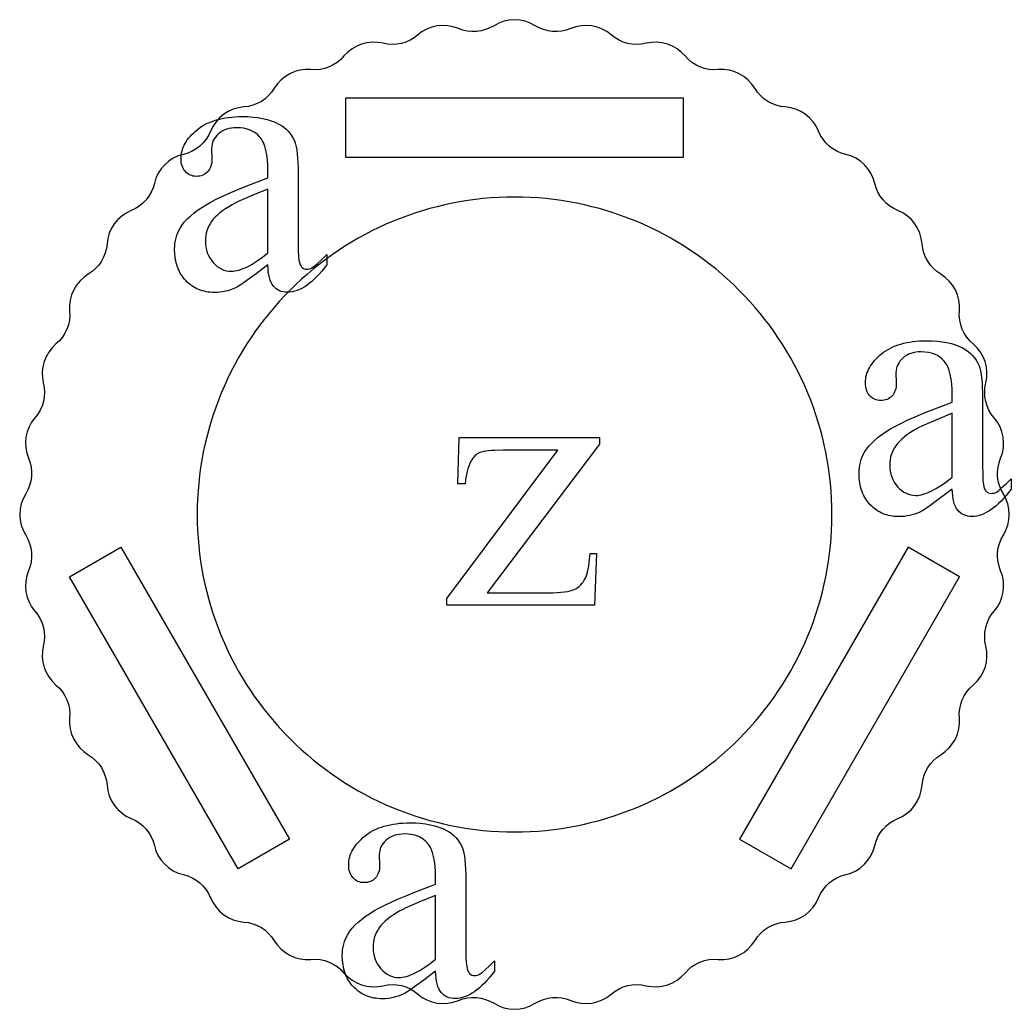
# Model space of a CAD drawing. Extents: x 5 to 599, y -219 to 392.
# Drawn here: x 282.7 to 335.6, y 336.7 to 389.5 of the extents above; entities that cross this region are included whole.
import ezdxf

# ---------------------------------------------------------------- set-up
doc = ezdxf.new("R2010")
doc.units = 0
doc.header["$MEASUREMENT"] = 0
for name, color, linetype in [('EXT', 1, 'CONTINUOUS'), ('INT', 5, 'CONTINUOUS'), ('POCKET_2_4MM', 3, 'CONTINUOUS'), ('TEXT', 18, 'CONTINUOUS')]:
    doc.layers.add(name, color=color, linetype=linetype)

msp = doc.modelspace()

# ---------------------------------------------------------------- linework, layer by layer
at = {"layer": 'EXT'}
msp.add_lwpolyline([(283.205, 360.131, 0.286149), (283.548, 357.967, -0.244114), (283.994, 356.111, 0.286149), (284.671, 354.028, -0.244114), (285.401, 352.265, 0.286149), (286.395, 350.313, -0.244114), (287.393, 348.686, 0.286149), (288.68, 346.913, -0.244114), (289.92, 345.462, 0.286149), (291.469, 343.913, -0.244114), (292.92, 342.674, 0.286149), (294.692, 341.386, -0.244114), (296.319, 340.389, 0.286149), (298.271, 339.394, -0.244114), (300.034, 338.664, 0.286149), (302.118, 337.987, -0.244114), (303.974, 337.541, 0.286149), (306.138, 337.199, -0.244114), (308.04, 337.049, 0.286149), (310.231, 337.049, -0.244114), (312.133, 337.199, 0.286149), (314.297, 337.541, -0.244114), (316.153, 337.987, 0.286149), (318.236, 338.664, -0.244114), (319.999, 339.394, 0.286149), (321.951, 340.389, -0.244114), (323.578, 341.386, 0.286149), (325.351, 342.674, -0.244114), (326.802, 343.913, 0.286149), (328.351, 345.462, -0.244114), (329.59, 346.913, 0.286149), (330.878, 348.686, -0.244114), (331.875, 350.313, 0.286149), (332.87, 352.265, -0.244114), (333.6, 354.028, 0.286149), (334.277, 356.111, -0.244114), (334.723, 357.967, 0.286149), (335.065, 360.131, -0.244114), (335.215, 362.033, 0.286149), (335.215, 364.224, -0.244114), (335.065, 366.126, 0.286149), (334.723, 368.29, -0.244114), (334.277, 370.146, 0.286149), (333.6, 372.229, -0.244114), (332.87, 373.993, 0.286149), (331.875, 375.945, -0.244114), (330.878, 377.572, 0.286149), (329.59, 379.344, -0.244114), (328.351, 380.795, 0.286149), (326.802, 382.344, -0.244114), (325.351, 383.584, 0.286149), (323.578, 384.871, -0.244114), (321.951, 385.868, 0.286149), (319.999, 386.863, -0.244114), (318.236, 387.593, 0.286149), (316.153, 388.27, -0.244114), (314.297, 388.716, 0.286149), (312.133, 389.059, -0.244114), (310.231, 389.208, 0.286149), (308.04, 389.208, -0.244114), (306.138, 389.059, 0.286149), (303.974, 388.716, -0.244114), (302.118, 388.27, 0.286149), (300.034, 387.593, -0.244114), (298.271, 386.863, 0.286149), (296.319, 385.868, -0.244114), (294.692, 384.871, 0.286149), (292.92, 383.584, -0.244114), (291.469, 382.344, 0.286149), (289.92, 380.795, -0.244114), (288.68, 379.344, 0.286149), (287.393, 377.572, -0.244114), (286.395, 375.945, 0.286149), (285.401, 373.993, -0.244114), (284.671, 372.229, 0.286149), (283.994, 370.146, -0.244114), (283.548, 368.29, 0.286149), (283.205, 366.126, -0.244114), (283.056, 364.224, 0.286149), (283.056, 362.033, -0.244114)], format="xyb", close=True, dxfattribs=at)
at = {"layer": 'INT'}
msp.add_lwpolyline([(309.135, 380.063, 0.414214), (292.201, 363.129, 0.414214), (309.135, 346.194, 0.414214), (326.07, 363.129, 0.414214)], format="xyb", close=True, dxfattribs=at)
at = {"layer": 'POCKET_2_4MM'}
for points in [[(300.139, 382.18), (300.139, 385.355), (318.132, 385.355), (318.132, 382.18)], [(294.385, 344.224), (285.389, 359.807), (288.138, 361.394), (297.135, 345.812)], [(323.886, 344.224), (332.882, 359.807), (330.132, 361.394), (321.136, 345.812)]]:
    msp.add_lwpolyline(points, close=True, dxfattribs=at)
at = {"layer": 'TEXT'}
for points in [[(295.977, 376.449), (295.353, 375.973), (294.857, 375.61), (294.657, 375.47), (294.489, 375.359), (294.354, 375.275), (294.25, 375.22), (294.117, 375.162), (293.982, 375.113), (293.845, 375.071), (293.706, 375.037), (293.564, 375.01), (293.421, 374.991), (293.275, 374.979), (293.128, 374.976), (293.013, 374.978), (292.901, 374.986), (292.792, 374.998), (292.685, 375.015), (292.58, 375.038), (292.478, 375.065), (292.379, 375.097), (292.283, 375.134), (292.188, 375.176), (292.097, 375.223), (292.008, 375.275), (291.921, 375.332), (291.837, 375.394), (291.756, 375.461), (291.677, 375.533), (291.601, 375.61), (291.528, 375.691), (291.46, 375.775), (291.397, 375.862), (291.338, 375.952), (291.284, 376.045), (291.235, 376.142), (291.191, 376.241), (291.151, 376.344), (291.116, 376.45), (291.085, 376.559), (291.059, 376.671), (291.038, 376.786), (291.022, 376.904), (291.01, 377.026), (291.001, 377.278), (291.005, 377.439), (291.019, 377.594), (291.042, 377.744), (291.074, 377.888), (291.115, 378.027), (291.165, 378.16), (291.225, 378.288), (291.293, 378.41), (291.403, 378.575), (291.53, 378.737), (291.676, 378.897), (291.841, 379.054), (292.024, 379.209), (292.226, 379.361), (292.445, 379.511), (292.684, 379.659), (292.952, 379.809), (293.261, 379.967), (293.611, 380.134), (294.002, 380.308), (294.434, 380.49), (294.907, 380.68), (295.421, 380.877), (295.977, 381.083), (295.977, 381.434), (295.97, 381.756), (295.95, 382.05), (295.917, 382.319), (295.871, 382.561), (295.811, 382.778), (295.776, 382.876), (295.738, 382.968), (295.696, 383.053), (295.652, 383.131), (295.604, 383.203), (295.552, 383.269), (295.44, 383.385), (295.316, 383.486), (295.18, 383.572), (295.031, 383.642), (294.871, 383.696), (294.699, 383.735), (294.514, 383.759), (294.318, 383.766), (294.168, 383.761), (294.027, 383.746), (293.893, 383.72), (293.767, 383.683), (293.649, 383.637), (293.539, 383.58), (293.437, 383.512), (293.342, 383.435), (293.255, 383.35), (293.18, 383.263), (293.116, 383.172), (293.064, 383.078), (293.024, 382.982), (292.995, 382.882), (292.977, 382.779), (292.972, 382.674), (292.991, 382.108), (292.988, 381.999), (292.977, 381.896), (292.959, 381.8), (292.934, 381.71), (292.902, 381.627), (292.862, 381.55), (292.816, 381.479), (292.762, 381.415), (292.702, 381.358), (292.638, 381.308), (292.57, 381.266), (292.497, 381.232), (292.42, 381.205), (292.338, 381.186), (292.252, 381.175), (292.162, 381.171), (292.074, 381.175), (291.99, 381.187), (291.91, 381.207), (291.834, 381.234), (291.762, 381.27), (291.694, 381.314), (291.631, 381.365), (291.572, 381.425), (291.518, 381.491), (291.471, 381.563), (291.432, 381.641), (291.4, 381.725), (291.374, 381.814), (291.357, 381.91), (291.346, 382.011), (291.342, 382.117), (291.346, 382.222), (291.356, 382.325), (291.372, 382.427), (291.396, 382.528), (291.426, 382.629), (291.463, 382.728), (291.507, 382.826), (291.557, 382.922), (291.614, 383.018), (291.678, 383.113), (291.748, 383.207), (291.825, 383.299), (291.909, 383.391), (292, 383.481), (292.097, 383.571), (292.201, 383.659), (292.311, 383.744), (292.426, 383.824), (292.547, 383.898), (292.673, 383.966), (292.805, 384.029), (292.942, 384.087), (293.085, 384.139), (293.233, 384.186), (293.386, 384.227), (293.545, 384.263), (293.709, 384.293), (293.878, 384.318), (294.053, 384.337), (294.234, 384.351), (294.419, 384.359), (294.611, 384.361), (294.902, 384.355), (295.179, 384.336), (295.443, 384.305), (295.694, 384.261), (295.931, 384.205), (296.155, 384.136), (296.365, 384.055), (296.562, 383.961), (296.701, 383.881), (296.831, 383.789), (296.951, 383.687), (297.062, 383.574), (297.163, 383.45), (297.255, 383.316), (297.338, 383.171), (297.411, 383.015), (297.452, 382.896), (297.488, 382.75), (297.518, 382.577), (297.543, 382.376), (297.562, 382.148), (297.575, 381.892), (297.584, 381.609), (297.586, 381.298), (297.586, 378.264), (297.59, 377.686), (297.599, 377.233), (297.614, 376.903), (297.635, 376.698), (297.664, 376.566), (297.7, 376.457), (297.744, 376.373), (297.769, 376.34), (297.796, 376.312), (297.854, 376.27), (297.917, 376.239), (297.984, 376.221), (298.055, 376.215), (298.13, 376.219), (298.201, 376.232), (298.267, 376.253), (298.328, 376.283), (298.454, 376.375), (298.628, 376.524), (298.849, 376.731), (299.118, 376.995), (299.118, 376.449), (298.982, 376.272), (298.847, 376.106), (298.712, 375.951), (298.578, 375.809), (298.445, 375.677), (298.312, 375.557), (298.181, 375.448), (298.05, 375.351), (297.92, 375.265), (297.79, 375.191), (297.662, 375.128), (297.534, 375.077), (297.407, 375.037), (297.281, 375.008), (297.155, 374.991), (297.03, 374.985), (296.914, 374.991), (296.804, 375.006), (296.699, 375.032), (296.601, 375.068), (296.509, 375.115), (296.423, 375.172), (296.343, 375.239), (296.269, 375.317), (296.203, 375.407), (296.145, 375.512), (296.096, 375.632), (296.055, 375.766), (296.022, 375.915), (295.999, 376.078), (295.983, 376.256)], [(295.977, 377.083), (295.977, 380.488), (295.305, 380.217), (294.764, 379.988), (294.354, 379.802), (294.198, 379.725), (294.074, 379.659), (293.888, 379.551), (293.716, 379.442), (293.558, 379.331), (293.413, 379.22), (293.282, 379.107), (293.165, 378.993), (293.061, 378.878), (292.972, 378.761), (292.894, 378.643), (292.826, 378.522), (292.769, 378.398), (292.723, 378.271), (292.687, 378.141), (292.661, 378.009), (292.645, 377.874), (292.64, 377.737), (292.646, 377.565), (292.666, 377.4), (292.699, 377.243), (292.745, 377.094), (292.804, 376.952), (292.876, 376.817), (292.961, 376.69), (293.059, 376.571), (293.166, 376.462), (293.277, 376.368), (293.392, 376.288), (293.511, 376.223), (293.633, 376.173), (293.76, 376.136), (293.891, 376.115), (294.025, 376.107), (294.12, 376.111), (294.218, 376.123), (294.32, 376.142), (294.425, 376.168), (294.534, 376.203), (294.647, 376.245), (294.764, 376.294), (294.884, 376.351), (295.135, 376.488), (295.401, 376.656), (295.681, 376.854)], [(332.489, 364.488), (331.865, 364.012), (331.369, 363.649), (331.169, 363.509), (331.001, 363.398), (330.865, 363.314), (330.762, 363.259), (330.629, 363.202), (330.494, 363.152), (330.357, 363.11), (330.218, 363.076), (330.076, 363.049), (329.933, 363.03), (329.787, 363.019), (329.64, 363.015), (329.525, 363.017), (329.413, 363.025), (329.304, 363.037), (329.197, 363.054), (329.092, 363.077), (328.99, 363.104), (328.891, 363.136), (328.794, 363.173), (328.7, 363.215), (328.609, 363.263), (328.52, 363.315), (328.433, 363.372), (328.349, 363.433), (328.268, 363.5), (328.189, 363.572), (328.113, 363.649), (328.04, 363.73), (327.972, 363.814), (327.909, 363.901), (327.85, 363.991), (327.796, 364.084), (327.747, 364.181), (327.703, 364.28), (327.663, 364.383), (327.628, 364.489), (327.597, 364.598), (327.571, 364.71), (327.55, 364.825), (327.534, 364.944), (327.522, 365.065), (327.513, 365.317), (327.517, 365.478), (327.531, 365.633), (327.554, 365.783), (327.586, 365.927), (327.627, 366.066), (327.677, 366.199), (327.737, 366.327), (327.805, 366.449), (327.915, 366.614), (328.042, 366.776), (328.188, 366.936), (328.353, 367.093), (328.536, 367.248), (328.737, 367.4), (328.957, 367.55), (329.196, 367.698), (329.464, 367.848), (329.773, 368.007), (330.123, 368.173), (330.514, 368.347), (330.946, 368.529), (331.419, 368.719), (331.933, 368.917), (332.489, 369.122), (332.489, 369.474), (332.482, 369.795), (332.462, 370.09), (332.429, 370.358), (332.382, 370.601), (332.323, 370.817), (332.288, 370.915), (332.25, 371.007), (332.208, 371.092), (332.164, 371.17), (332.116, 371.242), (332.064, 371.308), (331.952, 371.425), (331.828, 371.526), (331.692, 371.611), (331.543, 371.681), (331.383, 371.736), (331.211, 371.774), (331.026, 371.798), (330.83, 371.806), (330.68, 371.8), (330.538, 371.785), (330.405, 371.759), (330.279, 371.723), (330.161, 371.676), (330.051, 371.619), (329.948, 371.552), (329.854, 371.474), (329.767, 371.389), (329.692, 371.302), (329.628, 371.211), (329.576, 371.118), (329.536, 371.021), (329.507, 370.921), (329.489, 370.819), (329.483, 370.713), (329.503, 370.147), (329.499, 370.038), (329.489, 369.935), (329.471, 369.839), (329.446, 369.749), (329.413, 369.666), (329.374, 369.589), (329.327, 369.518), (329.274, 369.454), (329.214, 369.397), (329.15, 369.347), (329.082, 369.306), (329.009, 369.271), (328.932, 369.245), (328.85, 369.226), (328.764, 369.214), (328.674, 369.21), (328.586, 369.214), (328.501, 369.226), (328.421, 369.246), (328.346, 369.274), (328.274, 369.309), (328.206, 369.353), (328.143, 369.404), (328.083, 369.464), (328.03, 369.53), (327.983, 369.602), (327.944, 369.68), (327.911, 369.764), (327.886, 369.853), (327.868, 369.949), (327.858, 370.05), (327.854, 370.157), (327.857, 370.261), (327.868, 370.364), (327.884, 370.467), (327.908, 370.568), (327.938, 370.668), (327.975, 370.767), (328.018, 370.865), (328.069, 370.962), (328.126, 371.057), (328.19, 371.152), (328.26, 371.246), (328.337, 371.338), (328.421, 371.43), (328.511, 371.52), (328.609, 371.61), (328.713, 371.698), (328.823, 371.783), (328.938, 371.863), (329.059, 371.937), (329.185, 372.006), (329.317, 372.069), (329.454, 372.126), (329.597, 372.178), (329.744, 372.225), (329.898, 372.266), (330.057, 372.302), (330.221, 372.332), (330.39, 372.357), (330.565, 372.376), (330.746, 372.39), (330.931, 372.398), (331.123, 372.401), (331.413, 372.394), (331.691, 372.376), (331.955, 372.344), (332.206, 372.301), (332.443, 372.244), (332.667, 372.176), (332.877, 372.094), (333.074, 372.001), (333.213, 371.92), (333.343, 371.828), (333.463, 371.726), (333.574, 371.613), (333.675, 371.489), (333.767, 371.355), (333.85, 371.21), (333.923, 371.054), (333.964, 370.936), (334, 370.79), (334.03, 370.616), (334.054, 370.415), (334.074, 370.187), (334.087, 369.931), (334.096, 369.648), (334.098, 369.337), (334.098, 366.303), (334.101, 365.726), (334.111, 365.272), (334.126, 364.943), (334.147, 364.737), (334.176, 364.605), (334.212, 364.497), (334.256, 364.412), (334.281, 364.379), (334.308, 364.351), (334.366, 364.309), (334.429, 364.278), (334.496, 364.26), (334.567, 364.254), (334.642, 364.258), (334.713, 364.271), (334.779, 364.292), (334.84, 364.322), (334.966, 364.414), (335.14, 364.564), (335.361, 364.77), (335.63, 365.034), (335.63, 364.488), (335.494, 364.311), (335.359, 364.145), (335.224, 363.991), (335.09, 363.848), (334.957, 363.716), (334.824, 363.596), (334.693, 363.488), (334.562, 363.39), (334.432, 363.305), (334.302, 363.23), (334.174, 363.167), (334.046, 363.116), (333.919, 363.076), (333.793, 363.047), (333.667, 363.03), (333.542, 363.025), (333.426, 363.03), (333.315, 363.045), (333.211, 363.071), (333.113, 363.107), (333.021, 363.154), (332.935, 363.211), (332.855, 363.279), (332.781, 363.356), (332.715, 363.447), (332.657, 363.551), (332.607, 363.671), (332.567, 363.805), (332.534, 363.954), (332.51, 364.117), (332.495, 364.295)], [(332.489, 365.122), (332.489, 368.527), (331.817, 368.256), (331.276, 368.027), (330.866, 367.841), (330.71, 367.764), (330.586, 367.698), (330.4, 367.59), (330.228, 367.481), (330.07, 367.371), (329.925, 367.259), (329.794, 367.146), (329.677, 367.032), (329.573, 366.917), (329.483, 366.8), (329.406, 366.682), (329.338, 366.561), (329.281, 366.437), (329.235, 366.31), (329.198, 366.181), (329.173, 366.049), (329.157, 365.914), (329.152, 365.776), (329.158, 365.604), (329.178, 365.44), (329.211, 365.283), (329.257, 365.133), (329.316, 364.991), (329.388, 364.857), (329.473, 364.73), (329.571, 364.61), (329.678, 364.501), (329.789, 364.407), (329.904, 364.328), (330.023, 364.262), (330.145, 364.212), (330.272, 364.176), (330.403, 364.154), (330.537, 364.147), (330.632, 364.15), (330.73, 364.162), (330.832, 364.181), (330.937, 364.208), (331.046, 364.242), (331.159, 364.284), (331.276, 364.333), (331.396, 364.39), (331.647, 364.528), (331.913, 364.695), (332.193, 364.894)], [(313.509, 361.041), (313.402, 358.3), (305.518, 358.3), (305.518, 358.651), (311.45, 366.554), (308.523, 366.554), (308.091, 366.546), (307.906, 366.537), (307.74, 366.523), (307.596, 366.506), (307.472, 366.485), (307.368, 366.461), (307.284, 366.432), (307.213, 366.398), (307.145, 366.357), (307.08, 366.31), (307.018, 366.255), (306.96, 366.194), (306.906, 366.126), (306.854, 366.051), (306.806, 365.969), (306.744, 365.843), (306.689, 365.71), (306.64, 365.57), (306.599, 365.422), (306.565, 365.267), (306.537, 365.105), (306.517, 364.936), (306.504, 364.759), (306.114, 364.759), (306.172, 367.237), (313.665, 367.237), (313.665, 366.876), (307.675, 358.954), (310.933, 358.954), (311.179, 358.956), (311.404, 358.964), (311.609, 358.978), (311.793, 358.996), (311.957, 359.02), (312.1, 359.05), (312.222, 359.084), (312.324, 359.124), (312.413, 359.171), (312.498, 359.226), (312.578, 359.289), (312.654, 359.36), (312.726, 359.439), (312.793, 359.526), (312.856, 359.621), (312.914, 359.724), (312.952, 359.813), (312.989, 359.924), (313.024, 360.056), (313.058, 360.21), (313.09, 360.385), (313.121, 360.582), (313.177, 361.041)], [(304.923, 338.765), (304.299, 338.289), (303.803, 337.926), (303.603, 337.786), (303.435, 337.674), (303.3, 337.591), (303.196, 337.535), (303.063, 337.478), (302.928, 337.429), (302.791, 337.387), (302.652, 337.352), (302.511, 337.326), (302.367, 337.307), (302.221, 337.295), (302.074, 337.291), (301.959, 337.294), (301.847, 337.301), (301.738, 337.314), (301.631, 337.331), (301.526, 337.353), (301.425, 337.381), (301.325, 337.413), (301.229, 337.45), (301.134, 337.492), (301.043, 337.539), (300.954, 337.591), (300.867, 337.648), (300.783, 337.71), (300.702, 337.777), (300.623, 337.849), (300.547, 337.926), (300.474, 338.006), (300.406, 338.09), (300.343, 338.178), (300.284, 338.268), (300.23, 338.361), (300.181, 338.458), (300.137, 338.557), (300.097, 338.66), (300.062, 338.766), (300.031, 338.875), (300.005, 338.987), (299.984, 339.102), (299.968, 339.22), (299.956, 339.342), (299.947, 339.594), (299.951, 339.755), (299.965, 339.91), (299.988, 340.06), (300.02, 340.204), (300.061, 340.343), (300.111, 340.476), (300.171, 340.604), (300.24, 340.726), (300.349, 340.89), (300.476, 341.053), (300.623, 341.212), (300.787, 341.37), (300.97, 341.525), (301.172, 341.677), (301.391, 341.827), (301.63, 341.975), (301.898, 342.125), (302.207, 342.283), (302.557, 342.449), (302.948, 342.623), (303.38, 342.805), (303.853, 342.995), (304.368, 343.193), (304.923, 343.399), (304.923, 343.75), (304.916, 344.071), (304.896, 344.366), (304.863, 344.635), (304.817, 344.877), (304.757, 345.093), (304.722, 345.192), (304.684, 345.283), (304.643, 345.369), (304.598, 345.447), (304.55, 345.519), (304.498, 345.585), (304.386, 345.701), (304.262, 345.802), (304.126, 345.888), (303.978, 345.958), (303.817, 346.012), (303.645, 346.051), (303.46, 346.074), (303.264, 346.082), (303.114, 346.077), (302.973, 346.061), (302.839, 346.036), (302.713, 345.999), (302.595, 345.953), (302.485, 345.896), (302.383, 345.828), (302.288, 345.75), (302.202, 345.666), (302.126, 345.579), (302.062, 345.488), (302.01, 345.394), (301.97, 345.298), (301.941, 345.198), (301.923, 345.095), (301.918, 344.989), (301.937, 344.424), (301.934, 344.315), (301.923, 344.212), (301.905, 344.116), (301.88, 344.026), (301.848, 343.943), (301.808, 343.866), (301.762, 343.795), (301.708, 343.731), (301.648, 343.674), (301.584, 343.624), (301.516, 343.582), (301.443, 343.548), (301.366, 343.521), (301.284, 343.502), (301.198, 343.491), (301.108, 343.487), (301.02, 343.491), (300.936, 343.503), (300.856, 343.523), (300.78, 343.55), (300.708, 343.586), (300.64, 343.63), (300.577, 343.681), (300.518, 343.741), (300.464, 343.807), (300.417, 343.879), (300.378, 343.957), (300.346, 344.041), (300.321, 344.13), (300.303, 344.225), (300.292, 344.326), (300.288, 344.433), (300.292, 344.538), (300.302, 344.641), (300.318, 344.743), (300.342, 344.844), (300.372, 344.944), (300.409, 345.043), (300.453, 345.141), (300.503, 345.238), (300.56, 345.334), (300.624, 345.429), (300.694, 345.522), (300.771, 345.615), (300.855, 345.707), (300.946, 345.797), (301.043, 345.887), (301.147, 345.975), (301.257, 346.06), (301.372, 346.14), (301.493, 346.214), (301.619, 346.282), (301.751, 346.345), (301.888, 346.403), (302.031, 346.455), (302.179, 346.502), (302.332, 346.543), (302.491, 346.579), (302.655, 346.609), (302.824, 346.633), (302.999, 346.653), (303.18, 346.666), (303.366, 346.675), (303.557, 346.677), (303.848, 346.671), (304.125, 346.652), (304.389, 346.621), (304.64, 346.577), (304.877, 346.521), (305.101, 346.452), (305.311, 346.371), (305.508, 346.277), (305.647, 346.196), (305.777, 346.105), (305.897, 346.002), (306.008, 345.889), (306.109, 345.766), (306.201, 345.632), (306.284, 345.487), (306.357, 345.331), (306.398, 345.212), (306.434, 345.066), (306.464, 344.893), (306.489, 344.692), (306.508, 344.464), (306.522, 344.208), (306.53, 343.924), (306.533, 343.614), (306.533, 340.579), (306.536, 340.002), (306.545, 339.549), (306.56, 339.219), (306.581, 339.014), (306.61, 338.881), (306.646, 338.773), (306.69, 338.689), (306.715, 338.655), (306.742, 338.628), (306.801, 338.585), (306.863, 338.555), (306.93, 338.537), (307.001, 338.531), (307.076, 338.535), (307.147, 338.548), (307.213, 338.569), (307.274, 338.599), (307.4, 338.691), (307.574, 338.84), (307.795, 339.047), (308.064, 339.311), (308.064, 338.765), (307.928, 338.587), (307.793, 338.422), (307.658, 338.267), (307.524, 338.124), (307.391, 337.993), (307.258, 337.873), (307.127, 337.764), (306.996, 337.667), (306.866, 337.581), (306.737, 337.507), (306.608, 337.444), (306.48, 337.393), (306.353, 337.353), (306.227, 337.324), (306.101, 337.307), (305.976, 337.301), (305.86, 337.306), (305.75, 337.322), (305.645, 337.348), (305.547, 337.384), (305.455, 337.431), (305.369, 337.488), (305.289, 337.555), (305.215, 337.633), (305.149, 337.723), (305.091, 337.828), (305.042, 337.948), (305.001, 338.082), (304.968, 338.231), (304.945, 338.394), (304.929, 338.572)], [(304.923, 339.399), (304.923, 342.804), (304.251, 342.533), (303.71, 342.304), (303.3, 342.118), (303.144, 342.041), (303.02, 341.975), (302.834, 341.867), (302.662, 341.758), (302.504, 341.647), (302.359, 341.536), (302.228, 341.423), (302.111, 341.309), (302.007, 341.194), (301.918, 341.077), (301.84, 340.959), (301.773, 340.837), (301.715, 340.713), (301.669, 340.587), (301.633, 340.457), (301.607, 340.325), (301.591, 340.19), (301.586, 340.053), (301.592, 339.881), (301.612, 339.716), (301.645, 339.559), (301.691, 339.41), (301.75, 339.268), (301.822, 339.133), (301.907, 339.006), (302.005, 338.887), (302.112, 338.778), (302.223, 338.684), (302.338, 338.604), (302.457, 338.539), (302.579, 338.488), (302.706, 338.452), (302.837, 338.43), (302.971, 338.423), (303.066, 338.427), (303.164, 338.438), (303.266, 338.458), (303.371, 338.484), (303.481, 338.519), (303.593, 338.56), (303.71, 338.61), (303.83, 338.667), (304.081, 338.804), (304.347, 338.972), (304.628, 339.17)]]:
    msp.add_lwpolyline(points, close=True, dxfattribs=at)

doc.saveas('drawing.dxf')
